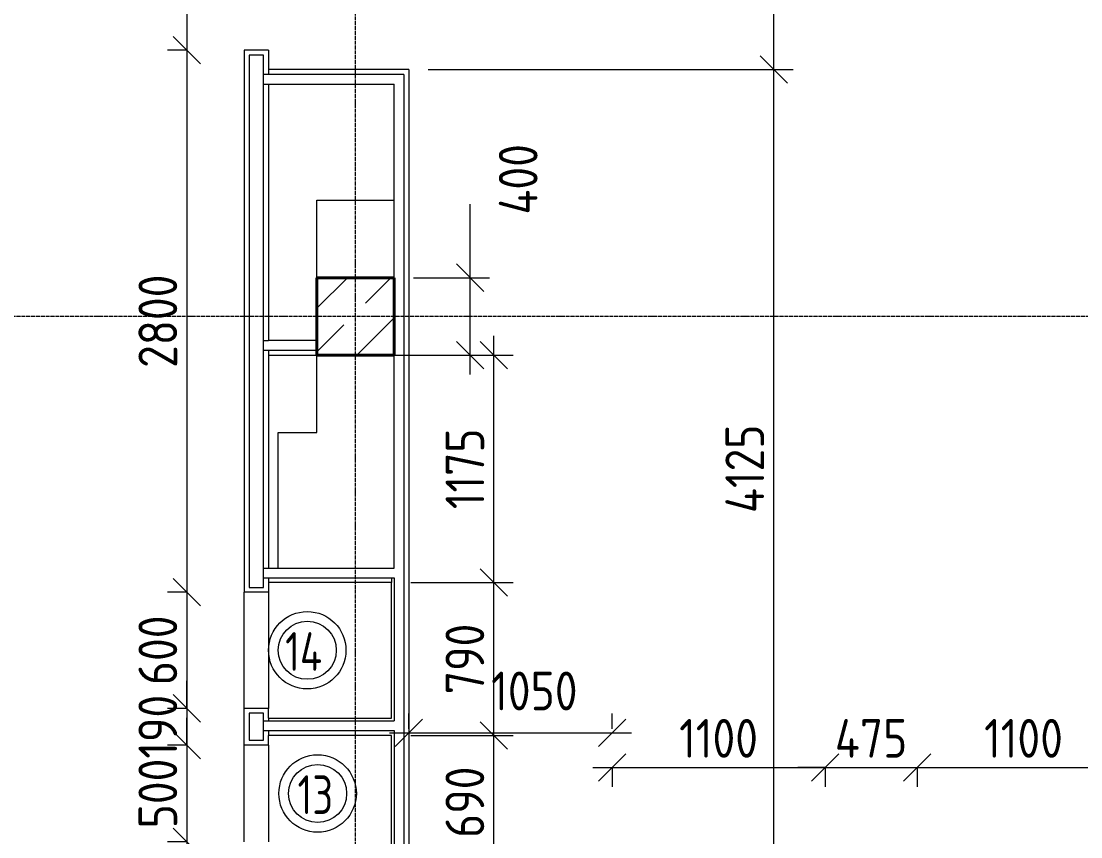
# Model space of a CAD drawing. Header units: millimetres. Extents: x -56773 to 221258, y -262288 to 26541.
# Drawn here: x -10918 to -5445, y -138482 to -134268 of the extents above; entities that cross this region are included whole.
import ezdxf

# ---------------------------------------------------------------- set-up
doc = ezdxf.new("R2010")
doc.units = ezdxf.units.MM
doc.linetypes.add('ADSK_Линия сетки', pattern=[25, 20, -2.5, 0, -2.5])
for name, color, linetype, lineweight in [('Марки дверей', 7, 'Continuous', 20), ('Несущие колонны', 7, 'Continuous', 18), ('Оси', 7, 'Continuous', 9), ('Перекрытие', 7, 'Continuous', 18), ('Размеры', 7, 'Continuous', 9), ('Стены внутренние', 7, 'Continuous', 18), ('Стены штриховка', 7, 'Continuous', 9)]:
    doc.layers.add(name, color=color, linetype=linetype, lineweight=lineweight)
doc.styles.add('GOST Common_3', font='', dxfattribs={"width": 0.9, "height": 200})
doc.styles.add('GOST Common_B', font='', dxfattribs={"width": 0.8, "height": 200})
doc.styles.get('GOST Common_3').set_extended_font_data('GOST Common')
doc.styles.get('GOST Common_B').set_extended_font_data('GOST Common', bold=True)
doc.dimstyles.new('ADSK_Основной_2_0', dxfattribs={"dimscale": 304.8, "dimtxt": 201.142999, "dimasz": 0.463911, "dimexe": 0.328084, "dimexo": 0.328084, "dimgap": 0.164042, "dimtad": 1, "dimdec": 3, "dimrnd": 0.001, "dimdsep": 46, "dimtxsty": 'GOST Common_3', "dimblk1": 'OBLIQUE', "dimblk2": 'OBLIQUE', "dimsah": 1, "dimcen": 0.09, "dimdle": 0.328084, "dimazin": 2, "dimtfac": 1, "dimtdec": 4, "dimtix": 1, "dimtmove": 0, "dimatfit": 3, "dimfxl": 1, "dimtvp": 1, "dimtolj": 1, "dimtzin": 0, "dimlwd": 20, "dimlwe": 20, "dimarcsym": 2})
doc.dimstyles.new('ADSK_Основной_2_0_1', dxfattribs={"dimscale": 304.8, "dimtxt": 201.142999, "dimasz": 0.463911, "dimexe": 0.328084, "dimexo": 0.328084, "dimgap": 0.164042, "dimtad": 1, "dimdec": 3, "dimrnd": 0.001, "dimdsep": 46, "dimtxsty": 'GOST Common_3', "dimblk1": 'OBLIQUE', "dimblk2": 'OBLIQUE', "dimsah": 1, "dimcen": 0.09, "dimdle": 0.328084, "dimazin": 2, "dimtfac": 1, "dimtdec": 4, "dimtix": 1, "dimtmove": 1, "dimatfit": 3, "dimfxl": 1, "dimtvp": 1, "dimtolj": 1, "dimtzin": 0, "dimlwd": 20, "dimlwe": 20, "dimarcsym": 2})

# ---------------------------------------------------------------- blocks, each defined once
blk = doc.blocks.new('ADSK_КолоннаЖБ_Прямоугольная - 400x400 мм-1807142-Кладочный план 3-го этажа')
at = {"layer": 'Несущие колонны', "lineweight": 40}
for p, q in [((-200, 200), (200, 200)), ((-200, -200), (-200, 200)), ((200, 200), (200, -200)), ((200, -200), (-200, -200))]:
    blk.add_line(p, q, dxfattribs=at)
blk = doc.blocks.new('_Oblique')
at = {"color": 0, "linetype": 'ByBlock', "lineweight": -2}
blk.add_line((-0.5, -0.5), (0.5, 0.5), dxfattribs=at)
blk = doc.blocks.new('*D5316')
at = {"layer": 'Defpoints', "color": 0, "lineweight": 25, "transparency": 16777216}
for p in [(-9962, -132967.8), (-10061.9, -134417.8), (-9962, -134417.8)]:
    blk.add_point(p, dxfattribs=at)
at = {"layer": 'Размеры', "color": 0, "lineweight": 20, "transparency": 16777216}
for p, q in [((-10061.9, -132867.8), (-10061.9, -134517.8)), ((-10062, -132967.8), (-10161.9, -132967.8)), ((-10062, -134417.8), (-10161.9, -134417.8))]:
    blk.add_line(p, q, dxfattribs=at)
at = {"layer": 'Размеры', "color": 0, "lineweight": 20, "transparency": 16777216, "xscale": 141.4, "yscale": 141.4, "zscale": 141.4}
for p, rotation in [((-10061.9, -132967.8), 90), ((-10061.9, -134417.8), 270)]:
    blk.add_blockref('_Oblique', p, dxfattribs=dict(at, rotation=rotation))
at = {"layer": 'Размеры', "color": 0, "lineweight": 9, "transparency": 16777216, "insert": (-10211.9, -133692.8), "char_height": 200, "width": 580.928, "attachment_point": 5, "rotation": 90, "style": 'GOST Common_3'}
blk.add_mtext('\\A1;1450', dxfattribs=at)
blk = doc.blocks.new('*D5317')
at = {"layer": 'Defpoints', "color": 0, "lineweight": 25, "transparency": 16777216}
for p in [(-9962, -134417.8), (-10061.9, -137217.8), (-9962, -137217.8)]:
    blk.add_point(p, dxfattribs=at)
at = {"layer": 'Размеры', "color": 0, "lineweight": 20, "transparency": 16777216}
for p, q in [((-10061.9, -134317.8), (-10061.9, -137317.8)), ((-10062, -134417.8), (-10161.9, -134417.8)), ((-10062, -137217.8), (-10161.9, -137217.8))]:
    blk.add_line(p, q, dxfattribs=at)
at = {"layer": 'Размеры', "color": 0, "lineweight": 20, "transparency": 16777216, "xscale": 141.4, "yscale": 141.4, "zscale": 141.4}
for p, rotation in [((-10061.9, -134417.8), 90), ((-10061.9, -137217.8), 270)]:
    blk.add_blockref('_Oblique', p, dxfattribs=dict(at, rotation=rotation))
at = {"layer": 'Размеры', "color": 0, "lineweight": 9, "transparency": 16777216, "insert": (-10211.9, -135817.8), "char_height": 200, "width": 605.475, "attachment_point": 5, "rotation": 90, "style": 'GOST Common_3'}
blk.add_mtext('\\A1;2800', dxfattribs=at)
blk = doc.blocks.new('*D5318')
at = {"layer": 'Defpoints', "color": 0, "lineweight": 25, "transparency": 16777216}
for p in [(-9962, -137217.8), (-10061.9, -137817.8), (-9962, -137817.8)]:
    blk.add_point(p, dxfattribs=at)
at = {"layer": 'Размеры', "color": 0, "lineweight": 20, "transparency": 16777216}
for p, q in [((-10061.9, -137117.8), (-10061.9, -137917.8)), ((-10062, -137217.8), (-10161.9, -137217.8)), ((-10062, -137817.8), (-10161.9, -137817.8))]:
    blk.add_line(p, q, dxfattribs=at)
at = {"layer": 'Размеры', "color": 0, "lineweight": 20, "transparency": 16777216, "xscale": 141.4, "yscale": 141.4, "zscale": 141.4}
for p, rotation in [((-10061.9, -137217.8), 90), ((-10061.9, -137817.8), 270)]:
    blk.add_blockref('_Oblique', p, dxfattribs=dict(at, rotation=rotation))
at = {"layer": 'Размеры', "color": 0, "lineweight": 9, "transparency": 16777216, "insert": (-10211.9, -137517.8), "char_height": 200, "width": 454.106, "attachment_point": 5, "rotation": 90, "style": 'GOST Common_3'}
blk.add_mtext('\\A1;600', dxfattribs=at)
blk = doc.blocks.new('*D5319')
at = {"layer": 'Defpoints', "color": 0, "lineweight": 25, "transparency": 16777216}
for p in [(-9962, -137817.8), (-10061.9, -138007.8), (-9962, -138007.8)]:
    blk.add_point(p, dxfattribs=at)
at = {"layer": 'Размеры', "color": 0, "lineweight": 20, "transparency": 16777216}
for p, q in [((-10061.9, -137817.8), (-10061.9, -137676.4)), ((-10062, -137817.8), (-10161.9, -137817.8)), ((-10061.9, -137817.8), (-10061.9, -138007.8)), ((-10062, -138007.8), (-10161.9, -138007.8)), ((-10061.9, -138007.8), (-10061.9, -138149.2))]:
    blk.add_line(p, q, dxfattribs=at)
at = {"layer": 'Размеры', "color": 0, "lineweight": 20, "transparency": 16777216, "xscale": 141.4, "yscale": 141.4, "zscale": 141.4}
for p, rotation in [((-10061.9, -137817.8), 270), ((-10061.9, -138007.8), 90)]:
    blk.add_blockref('_Oblique', p, dxfattribs=dict(at, rotation=rotation))
at = {"layer": 'Размеры', "color": 0, "lineweight": 9, "transparency": 16777216, "insert": (-10211.9, -137912.8), "char_height": 200, "width": 409.104, "attachment_point": 5, "rotation": 90, "style": 'GOST Common_3'}
blk.add_mtext('\\A1;190', dxfattribs=at)
blk = doc.blocks.new('*D5320')
at = {"layer": 'Defpoints', "color": 0, "lineweight": 25, "transparency": 16777216}
for p in [(-9962, -138007.8), (-10061.9, -138507.8), (-9962, -138507.8)]:
    blk.add_point(p, dxfattribs=at)
at = {"layer": 'Размеры', "color": 0, "lineweight": 20, "transparency": 16777216}
for p, q in [((-10061.9, -138007.8), (-10061.9, -137866.4)), ((-10062, -138007.8), (-10161.9, -138007.8)), ((-10061.9, -138007.8), (-10061.9, -138507.8)), ((-10062, -138507.8), (-10161.9, -138507.8)), ((-10061.9, -138507.8), (-10061.9, -138649.2))]:
    blk.add_line(p, q, dxfattribs=at)
at = {"layer": 'Размеры', "color": 0, "lineweight": 20, "transparency": 16777216, "xscale": 141.4, "yscale": 141.4, "zscale": 141.4}
for p, rotation in [((-10061.9, -138007.8), 270), ((-10061.9, -138507.8), 90)]:
    blk.add_blockref('_Oblique', p, dxfattribs=dict(at, rotation=rotation))
at = {"layer": 'Размеры', "color": 0, "lineweight": 9, "transparency": 16777216, "insert": (-10211.9, -138257.8), "char_height": 200, "width": 454.106, "attachment_point": 5, "rotation": 90, "style": 'GOST Common_3'}
blk.add_mtext('\\A1;500', dxfattribs=at)
blk = doc.blocks.new('*D5321')
at = {"layer": 'Defpoints', "color": 0, "lineweight": 25, "transparency": 16777216}
for p in [(-9962, -138507.8), (-10061.9, -147767.8), (-9765.6, -147767.8)]:
    blk.add_point(p, dxfattribs=at)
at = {"layer": 'Размеры', "color": 0, "lineweight": 20, "transparency": 16777216}
for p, q in [((-10061.9, -138407.8), (-10061.9, -147867.8)), ((-10062, -138507.8), (-10161.9, -138507.8)), ((-9865.6, -147767.8), (-10161.9, -147767.8))]:
    blk.add_line(p, q, dxfattribs=at)
at = {"layer": 'Размеры', "color": 0, "lineweight": 20, "transparency": 16777216, "xscale": 141.4, "yscale": 141.4, "zscale": 141.4}
for p, rotation in [((-10061.9, -138507.8), 90), ((-10061.9, -147767.8), 270)]:
    blk.add_blockref('_Oblique', p, dxfattribs=dict(at, rotation=rotation))
at = {"layer": 'Размеры', "color": 0, "lineweight": 9, "transparency": 16777216, "insert": (-10211.9, -143137.8), "char_height": 200, "width": 605.475, "attachment_point": 5, "rotation": 90, "style": 'GOST Common_3'}
blk.add_mtext('\\A1;9260', dxfattribs=at)
blk = doc.blocks.new('*D5360')
at = {"layer": 'Defpoints', "color": 0, "lineweight": 25, "transparency": 16777216}
for p in [(-8915.6, -134517.8), (-7030.4, -134517.8), (-7130.4, -138642.8)]:
    blk.add_point(p, dxfattribs=at)
at = {"layer": 'Размеры', "color": 0, "lineweight": 20, "transparency": 16777216}
for p, q in [((-7030.4, -138742.8), (-7030.4, -134417.8)), ((-8815.6, -134517.8), (-6930.4, -134517.8)), ((-7030.4, -138642.8), (-6930.4, -138642.8))]:
    blk.add_line(p, q, dxfattribs=at)
at = {"layer": 'Размеры', "color": 0, "lineweight": 20, "transparency": 16777216, "xscale": 141.4, "yscale": 141.4, "zscale": 141.4}
for p, rotation in [((-7030.4, -134517.8), 90), ((-7030.4, -138642.8), 270)]:
    blk.add_blockref('_Oblique', p, dxfattribs=dict(at, rotation=rotation))
at = {"layer": 'Размеры', "color": 0, "lineweight": 9, "transparency": 16777216, "insert": (-7180.4, -136580.3), "char_height": 200, "width": 580.928, "attachment_point": 5, "rotation": 90, "style": 'GOST Common_3'}
blk.add_mtext('\\A1;4125', dxfattribs=at)
blk = doc.blocks.new('*D5361')
at = {"layer": 'Defpoints', "color": 0, "lineweight": 25, "transparency": 16777216}
for p in [(-8915.6, -132867.8), (-7030.4, -132867.8), (-8915.6, -134517.8)]:
    blk.add_point(p, dxfattribs=at)
at = {"layer": 'Размеры', "color": 0, "lineweight": 20, "transparency": 16777216}
for p, q in [((-7030.4, -134617.8), (-7030.4, -132767.8)), ((-8815.6, -132867.8), (-6930.4, -132867.8)), ((-8815.6, -134517.8), (-6930.4, -134517.8))]:
    blk.add_line(p, q, dxfattribs=at)
at = {"layer": 'Размеры', "color": 0, "lineweight": 20, "transparency": 16777216, "xscale": 141.4, "yscale": 141.4, "zscale": 141.4}
for p, rotation in [((-7030.4, -132867.8), 90), ((-7030.4, -134517.8), 270)]:
    blk.add_blockref('_Oblique', p, dxfattribs=dict(at, rotation=rotation))
at = {"layer": 'Размеры', "color": 0, "lineweight": 9, "transparency": 16777216, "insert": (-7180.4, -133692.8), "char_height": 200, "width": 560.473, "attachment_point": 5, "rotation": 90, "style": 'GOST Common_3'}
blk.add_mtext('\\A1;1650', dxfattribs=at)
blk = doc.blocks.new('*D5364')
at = {"layer": 'Defpoints', "color": 0, "lineweight": 25, "transparency": 16777216}
for p in [(-9005.6, -137957.8), (-8476.1, -137957.8), (-8915.6, -138647.8)]:
    blk.add_point(p, dxfattribs=at)
at = {"layer": 'Размеры', "color": 0, "lineweight": 20, "transparency": 16777216}
for p, q in [((-8476.1, -138747.8), (-8476.1, -137857.8)), ((-8905.6, -137957.8), (-8376.1, -137957.8)), ((-8815.6, -138647.8), (-8376.1, -138647.8))]:
    blk.add_line(p, q, dxfattribs=at)
at = {"layer": 'Размеры', "color": 0, "lineweight": 20, "transparency": 16777216, "xscale": 141.4, "yscale": 141.4, "zscale": 141.4}
for p, rotation in [((-8476.1, -137957.8), 90), ((-8476.1, -138647.8), 270)]:
    blk.add_blockref('_Oblique', p, dxfattribs=dict(at, rotation=rotation))
at = {"layer": 'Размеры', "color": 0, "lineweight": 9, "transparency": 16777216, "insert": (-8626.1, -138302.8), "char_height": 200, "width": 454.106, "attachment_point": 5, "rotation": 90, "style": 'GOST Common_3'}
blk.add_mtext('\\A1;690', dxfattribs=at)
blk = doc.blocks.new('*D5365')
at = {"layer": 'Defpoints', "color": 0, "lineweight": 25, "transparency": 16777216}
for p in [(-9005.6, -137167.8), (-8476.1, -137167.8), (-9005.6, -137957.8)]:
    blk.add_point(p, dxfattribs=at)
at = {"layer": 'Размеры', "color": 0, "lineweight": 20, "transparency": 16777216}
for p, q in [((-8476.1, -138057.8), (-8476.1, -137067.8)), ((-8905.6, -137167.8), (-8376.1, -137167.8)), ((-8905.6, -137957.8), (-8376.1, -137957.8))]:
    blk.add_line(p, q, dxfattribs=at)
at = {"layer": 'Размеры', "color": 0, "lineweight": 20, "transparency": 16777216, "xscale": 141.4, "yscale": 141.4, "zscale": 141.4}
for p, rotation in [((-8476.1, -137167.8), 90), ((-8476.1, -137957.8), 270)]:
    blk.add_blockref('_Oblique', p, dxfattribs=dict(at, rotation=rotation))
at = {"layer": 'Размеры', "color": 0, "lineweight": 9, "transparency": 16777216, "insert": (-8626.1, -137562.8), "char_height": 200, "width": 454.106, "attachment_point": 5, "rotation": 90, "style": 'GOST Common_3'}
blk.add_mtext('\\A1;790', dxfattribs=at)
blk = doc.blocks.new('*D5366')
at = {"layer": 'Defpoints', "color": 0, "lineweight": 25, "transparency": 16777216}
for p in [(-9390.6, -135992.8), (-8476.1, -135992.8), (-9005.6, -137167.8)]:
    blk.add_point(p, dxfattribs=at)
at = {"layer": 'Размеры', "color": 0, "lineweight": 20, "transparency": 16777216}
for p, q in [((-8476.1, -137267.8), (-8476.1, -135892.8)), ((-9290.6, -135992.8), (-8376.1, -135992.8)), ((-8905.6, -137167.8), (-8376.1, -137167.8))]:
    blk.add_line(p, q, dxfattribs=at)
at = {"layer": 'Размеры', "color": 0, "lineweight": 20, "transparency": 16777216, "xscale": 141.4, "yscale": 141.4, "zscale": 141.4}
for p, rotation in [((-8476.1, -135992.8), 90), ((-8476.1, -137167.8), 270)]:
    blk.add_blockref('_Oblique', p, dxfattribs=dict(at, rotation=rotation))
at = {"layer": 'Размеры', "color": 0, "lineweight": 9, "transparency": 16777216, "insert": (-8626.1, -136580.3), "char_height": 200, "width": 515.472, "attachment_point": 5, "rotation": 90, "style": 'GOST Common_3'}
blk.add_mtext('\\A1;1175', dxfattribs=at)
blk = doc.blocks.new('*D5367')
at = {"layer": 'Defpoints', "color": 0, "lineweight": 25, "transparency": 16777216}
for p in [(-8990.6, -135592.8), (-8598.7, -135592.8), (-9390.6, -135992.8)]:
    blk.add_point(p, dxfattribs=at)
at = {"layer": 'Размеры', "color": 0, "lineweight": 20, "transparency": 16777216}
for p, q in [((-8598.7, -135592.8), (-8598.7, -135213)), ((-8890.6, -135592.8), (-8498.7, -135592.8)), ((-8598.7, -136092.8), (-8598.7, -135592.8)), ((-9290.6, -135992.8), (-8498.7, -135992.8))]:
    blk.add_line(p, q, dxfattribs=at)
at = {"layer": 'Размеры', "color": 0, "lineweight": 20, "transparency": 16777216, "xscale": 141.4, "yscale": 141.4, "zscale": 141.4}
for p, rotation in [((-8598.7, -135592.8), 90), ((-8598.7, -135992.8), 270)]:
    blk.add_blockref('_Oblique', p, dxfattribs=dict(at, rotation=rotation))
at = {"layer": 'Размеры', "color": 0, "lineweight": 9, "transparency": 16777216, "insert": (-8450.6, -135266.9), "char_height": 200, "width": 474.561, "attachment_point": 1, "rotation": 90, "line_spacing_factor": 1.022761, "style": 'GOST Common_3'}
blk.add_mtext('\\A1;400', dxfattribs=at)
blk = doc.blocks.new('*D5368')
at = {"layer": 'Defpoints', "color": 0, "lineweight": 25, "transparency": 16777216}
for p in [(-7865.6, -137944.7), (-8915.6, -138022.8), (-7865.6, -138022.8)]:
    blk.add_point(p, dxfattribs=at)
at = {"layer": 'Размеры', "color": 0, "lineweight": 20, "transparency": 16777216}
for p, q in [((-8915.6, -137922.8), (-8915.6, -137844.7)), ((-7865.6, -137922.8), (-7865.6, -137844.7)), ((-9015.6, -137944.7), (-7765.6, -137944.7))]:
    blk.add_line(p, q, dxfattribs=at)
at = {"layer": 'Размеры', "color": 0, "lineweight": 20, "transparency": 16777216, "xscale": 141.4, "yscale": 141.4, "zscale": 141.4, "rotation": 180}
blk.add_blockref('_Oblique', (-8915.6, -137944.7), dxfattribs=at)
at = {"layer": 'Размеры', "color": 0, "lineweight": 20, "transparency": 16777216, "xscale": 141.4, "yscale": 141.4, "zscale": 141.4}
blk.add_blockref('_Oblique', (-7865.6, -137944.7), dxfattribs=at)
at = {"layer": 'Размеры', "color": 0, "lineweight": 9, "transparency": 16777216, "insert": (-8490.2, -137628.1), "char_height": 200, "width": 560.473, "attachment_point": 1, "line_spacing_factor": 1.022761, "style": 'GOST Common_3'}
blk.add_mtext('\\A1;1050', dxfattribs=at)
blk = doc.blocks.new('*D5369')
at = {"layer": 'Defpoints', "color": 0, "lineweight": 25, "transparency": 16777216}
for p in [(-7865.6, -138022.8), (-6765.6, -138022.8), (-6765.6, -138122.8)]:
    blk.add_point(p, dxfattribs=at)
at = {"layer": 'Размеры', "color": 0, "lineweight": 20, "transparency": 16777216}
for p, q in [((-7965.6, -138122.8), (-6665.6, -138122.8)), ((-7865.6, -138122.8), (-7865.6, -138222.8)), ((-6765.6, -138122.8), (-6765.6, -138222.8))]:
    blk.add_line(p, q, dxfattribs=at)
at = {"layer": 'Размеры', "color": 0, "lineweight": 20, "transparency": 16777216, "xscale": 141.4, "yscale": 141.4, "zscale": 141.4, "rotation": 180}
blk.add_blockref('_Oblique', (-7865.6, -138122.8), dxfattribs=at)
at = {"layer": 'Размеры', "color": 0, "lineweight": 20, "transparency": 16777216, "xscale": 141.4, "yscale": 141.4, "zscale": 141.4}
blk.add_blockref('_Oblique', (-6765.6, -138122.8), dxfattribs=at)
at = {"layer": 'Размеры', "color": 0, "lineweight": 9, "transparency": 16777216, "insert": (-7315.6, -137972.8), "char_height": 200, "width": 515.472, "attachment_point": 5, "style": 'GOST Common_3'}
blk.add_mtext('\\A1;1100', dxfattribs=at)
blk = doc.blocks.new('*D5370')
at = {"layer": 'Defpoints', "color": 0, "lineweight": 25, "transparency": 16777216}
for p in [(-6765.6, -138022.8), (-6290.6, -138022.8), (-6290.6, -138122.8)]:
    blk.add_point(p, dxfattribs=at)
at = {"layer": 'Размеры', "color": 0, "lineweight": 20, "transparency": 16777216}
for p, q in [((-6765.6, -138122.8), (-6907, -138122.8)), ((-6765.6, -138122.8), (-6765.6, -138222.8)), ((-6765.6, -138122.8), (-6290.6, -138122.8)), ((-6290.6, -138122.8), (-6290.6, -138222.8)), ((-6290.6, -138122.8), (-6149.2, -138122.8))]:
    blk.add_line(p, q, dxfattribs=at)
at = {"layer": 'Размеры', "color": 0, "lineweight": 20, "transparency": 16777216, "xscale": 141.4, "yscale": 141.4, "zscale": 141.4}
blk.add_blockref('_Oblique', (-6765.6, -138122.8), dxfattribs=at)
at = {"layer": 'Размеры', "color": 0, "lineweight": 20, "transparency": 16777216, "xscale": 141.4, "yscale": 141.4, "zscale": 141.4, "rotation": 180}
blk.add_blockref('_Oblique', (-6290.6, -138122.8), dxfattribs=at)
at = {"layer": 'Размеры', "color": 0, "lineweight": 9, "transparency": 16777216, "insert": (-6528.1, -137972.8), "char_height": 200, "width": 474.561, "attachment_point": 5, "style": 'GOST Common_3'}
blk.add_mtext('\\A1;475', dxfattribs=at)
blk = doc.blocks.new('*D5371')
at = {"layer": 'Defpoints', "color": 0, "lineweight": 25, "transparency": 16777216}
for p in [(-6290.6, -138022.8), (-5190.6, -138022.8), (-5190.6, -138122.8)]:
    blk.add_point(p, dxfattribs=at)
at = {"layer": 'Размеры', "color": 0, "lineweight": 20, "transparency": 16777216}
for p, q in [((-6390.6, -138122.8), (-5090.6, -138122.8)), ((-6290.6, -138122.8), (-6290.6, -138222.8)), ((-5190.6, -138122.8), (-5190.6, -138222.8))]:
    blk.add_line(p, q, dxfattribs=at)
at = {"layer": 'Размеры', "color": 0, "lineweight": 20, "transparency": 16777216, "xscale": 141.4, "yscale": 141.4, "zscale": 141.4, "rotation": 180}
blk.add_blockref('_Oblique', (-6290.6, -138122.8), dxfattribs=at)
at = {"layer": 'Размеры', "color": 0, "lineweight": 20, "transparency": 16777216, "xscale": 141.4, "yscale": 141.4, "zscale": 141.4}
blk.add_blockref('_Oblique', (-5190.6, -138122.8), dxfattribs=at)
at = {"layer": 'Размеры', "color": 0, "lineweight": 9, "transparency": 16777216, "insert": (-5740.6, -137972.8), "char_height": 200, "width": 515.472, "attachment_point": 5, "style": 'GOST Common_3'}
blk.add_mtext('\\A1;1100', dxfattribs=at)
blk = doc.blocks.new('М_двери1 - Марка экземпляра 2-3719212-Кладочный план 3-го этажа')
at = {"layer": 'Марки дверей'}
for radius in [2, 1.5]:
    blk.add_circle((0, 0), radius, dxfattribs=at)

msp = doc.modelspace()

# ---------------------------------------------------------------- hatches: boundary and pattern name
at = {"layer": 'Несущие колонны', "lineweight": 9}
h = msp.add_hatch(dxfattribs=at)
h.set_pattern_fill('FP_1', color=256, style=0, pattern_type=2)
h.set_pattern_definition([(45, (9.36, -150597.75), (-224.5064, 224.5064), []), (45, (233.87, -150597.75), (-224.5064, 224.5064), [396.875, -79.375, 3.353, -76.022])])
h.paths.add_polyline_path([(-9390.6385, -135992.7816), (-8990.6385, -135992.7816), (-8990.6385, -135592.7816), (-9390.6385, -135592.7816)])

# ---------------------------------------------------------------- linework, layer by layer
for p, q in [((-8990.6385, -135592.7816), (-9390.6385, -135592.7816)), ((-9390.6385, -135592.7816), (-9390.6385, -135992.7816)), ((-8990.6385, -135992.7816), (-8990.6385, -135592.7816)), ((-9390.6385, -135992.7816), (-8990.6385, -135992.7816))]:
    msp.add_line(p, q, dxfattribs=at)
at = {"layer": 'Оси', "linetype": 'ADSK_Линия сетки', "lineweight": 5}
for p, q in [((-9190.6385, -161571.6329), (-9190.6385, -126096.8365)), ((-2488.0423, -135792.7816), (-25230.7352, -135792.7816))]:
    msp.add_line(p, q, dxfattribs=at)
at = {"layer": 'Перекрытие'}
for p, q in [((-9390.6385, -135592.7816), (-9390.6385, -135192.7816)), ((-9390.6385, -135192.7816), (-8990.6385, -135192.7816)), ((-9390.6385, -136392.7816), (-9390.6385, -135992.7816)), ((-9590.6385, -137092.7816), (-9590.6385, -136392.7816)), ((-9590.6385, -136392.7816), (-9390.6385, -136392.7816))]:
    msp.add_line(p, q, dxfattribs=at)
at = {"layer": 'Стены внутренние', "lineweight": 5}
for p, q in [((-9765.6385, -134417.7816), (-9765.6385, -137217.7816)), ((-9640.6385, -134417.7816), (-9765.6385, -134417.7816)), ((-9640.6385, -134417.7816), (-9640.6385, -134517.7816)), ((-8915.6385, -134517.7816), (-9640.6385, -134517.7816)), ((-8915.6385, -134517.7816), (-8915.6385, -138642.7816)), ((-9640.6385, -134592.7816), (-9640.6385, -135917.7816)), ((-9640.6385, -134592.7816), (-8990.6385, -134592.7816)), ((-8990.6385, -137092.7816), (-8990.6385, -134592.7816)), ((-9390.6385, -135917.7816), (-9640.6385, -135917.7816)), ((-9390.6385, -135992.7816), (-9390.6385, -135917.7816)), ((-9640.6385, -135992.7816), (-9640.6385, -137092.7816)), ((-9640.6385, -135992.7816), (-9390.6385, -135992.7816)), ((-9640.6385, -137092.7816), (-8990.6385, -137092.7816)), ((-9640.6385, -137167.7816), (-9640.6385, -137217.7816)), ((-9005.6385, -137167.7816), (-9640.6385, -137167.7816)), ((-9005.6385, -137867.7816), (-9005.6385, -137167.7816)), ((-9765.6385, -137817.7816), (-9765.6385, -137217.7816)), ((-9640.6385, -137217.7816), (-9765.6385, -137217.7816)), ((-9640.6385, -137217.7816), (-9640.6385, -137817.7816)), ((-9765.6385, -138007.7816), (-9765.6385, -137817.7816)), ((-9640.6385, -137817.7816), (-9765.6385, -137817.7816)), ((-9640.6385, -137867.7816), (-9640.6385, -137817.7816)), ((-9640.6385, -137867.7816), (-9005.6385, -137867.7816)), ((-9640.6385, -138007.7816), (-9640.6385, -137957.7816)), ((-9005.6385, -137957.7816), (-9640.6385, -137957.7816)), ((-9005.6385, -138557.7816), (-9005.6385, -137957.7816)), ((-9765.6385, -138507.7816), (-9765.6385, -138007.7816)), ((-9640.6385, -138007.7816), (-9765.6385, -138007.7816)), ((-9640.6385, -138007.7816), (-9640.6385, -138507.7816))]:
    msp.add_line(p, q, dxfattribs=at)
at = {"layer": 'Стены штриховка', "lineweight": 9}
for p, q in [((-9740.6385, -134442.7816), (-9740.6385, -137192.7816)), ((-9665.6385, -134442.7816), (-9740.6385, -134442.7816)), ((-9665.6385, -137192.7816), (-9665.6385, -134442.7816)), ((-9640.6385, -134517.7816), (-9640.6385, -134542.7816)), ((-8940.6385, -134542.7816), (-9665.6385, -134542.7816)), ((-8940.6385, -134542.7816), (-8940.6385, -141292.7816)), ((-9665.6385, -134592.7816), (-9640.6385, -134592.7816)), ((-9665.6385, -135917.7816), (-9640.6385, -135917.7816)), ((-9665.6385, -135967.7816), (-9390.6385, -135967.7816)), ((-9640.6385, -135967.7816), (-9640.6385, -135992.7816)), ((-9665.6385, -137092.7816), (-9640.6385, -137092.7816)), ((-9665.6385, -137142.7816), (-8990.6385, -137142.7816)), ((-9640.6385, -137142.7816), (-9640.6385, -137167.7816)), ((-9005.6385, -137142.7816), (-9005.6385, -137167.7816)), ((-8990.6385, -137142.7816), (-8990.6385, -137882.7816)), ((-9740.6385, -137192.7816), (-9665.6385, -137192.7816)), ((-9740.6385, -137842.7816), (-9740.6385, -137982.7816)), ((-9665.6385, -137842.7816), (-9740.6385, -137842.7816)), ((-9665.6385, -137982.7816), (-9665.6385, -137842.7816)), ((-9665.6385, -137882.7816), (-8990.6385, -137882.7816)), ((-9640.6385, -137867.7816), (-9640.6385, -137882.7816)), ((-9665.6385, -137932.7816), (-8990.6385, -137932.7816)), ((-9640.6385, -137932.7816), (-9640.6385, -137957.7816)), ((-8990.6385, -137932.7816), (-8990.6385, -138572.7816)), ((-9740.6385, -137982.7816), (-9665.6385, -137982.7816))]:
    msp.add_line(p, q, dxfattribs=at)

# ---------------------------------------------------------------- block references
at = {"layer": 'Марки дверей', "lineweight": 5, "xscale": 99.99999999999993, "yscale": 99.99999999999993, "zscale": 99.99999999999993}
for p in [(-9440.0217, -137517.7816), (-9386.6357, -138257.7816)]:
    msp.add_blockref('М_двери1 - Марка экземпляра 2-3719212-Кладочный план 3-го этажа', p, dxfattribs=at)
at = {"layer": 'Несущие колонны', "lineweight": 40, "rotation": 89.9999999999999}
msp.add_blockref('ADSK_КолоннаЖБ_Прямоугольная - 400x400 мм-1807142-Кладочный план 3-го этажа', (-9190.6385, -135792.7816), dxfattribs=at)

# ---------------------------------------------------------------- texts
at = {"layer": 'Марки дверей', "lineweight": 5, "char_height": 200, "attachment_point": 1, "style": 'GOST Common_B'}
for s, insert, width in [('14', (-9554.4791, -137424.1227), 269.367), ('13', (-9490.2931, -138164.1227), 243.713)]:
    msp.add_mtext(s, dxfattribs=dict(at, insert=insert, width=width))

# ---------------------------------------------------------------- dimensions: what is measured, and where the dimension line sits
at = {"layer": 'Размеры', "lineweight": 9}
for base, p1, p2, override, picture, middle in [((-7030.4103, -132867.7816), (-8915.6385, -134517.7816), (-8915.6385, -132867.7816), {"dimpost": '<>', "dimfxl": 1650}, '*D5361', (-7180.4103, -133692.7816)), ((-10061.9379, -134417.7816), (-9961.953, -132967.7816), (-9961.953, -134417.7816), {"dimpost": '<>', "dimfxl": 1450}, '*D5316', (-10211.9379, -133692.7816)), ((-10061.9379, -137217.7816), (-9961.953, -134417.7816), (-9961.953, -137217.7816), {"dimpost": '<>', "dimfxl": 2800}, '*D5317', (-10211.9379, -135817.7816)), ((-7030.4103, -134517.7816), (-7130.3952, -138642.7816), (-8915.6385, -134517.7816), {"dimpost": '<>', "dimfxl": 4494.743448}, '*D5360', (-7180.4103, -136580.2816)), ((-8476.0538, -135992.7816), (-9005.6385, -137167.7816), (-9390.6385, -135992.7816), {"dimpost": '<>', "dimfxl": 1236.46674}, '*D5366', (-8626.0538, -136580.2816)), ((-8476.0538, -137167.7816), (-9005.6385, -137957.7816), (-9005.6385, -137167.7816), {"dimpost": '<>', "dimfxl": 790}, '*D5365', (-8626.0538, -137562.7816)), ((-10061.9379, -137817.7816), (-9961.953, -137217.7816), (-9961.953, -137817.7816), {"dimpost": '<>', "dimfxl": 600}, '*D5318', (-10211.9379, -137517.7816)), ((-10061.9379, -138007.7816), (-9961.953, -137817.7816), (-9961.953, -138007.7816), {"dimpost": '<>', "dimfxl": 190}, '*D5319', (-10211.9379, -137912.7816)), ((-8476.0538, -137957.7816), (-8915.6385, -138647.7816), (-9005.6385, -137957.7816), {"dimpost": '<>', "dimfxl": 695.84481}, '*D5364', (-8626.0538, -138302.7816)), ((-10061.9379, -138507.7816), (-9961.953, -138007.7816), (-9961.953, -138507.7816), {"dimpost": '<>', "dimfxl": 500}, '*D5320', (-10211.9379, -138257.7816)), ((-10061.9379, -147767.7816), (-9961.953, -138507.7816), (-9765.6385, -147767.7816), {"dimpost": '<>', "dimfxl": 9262.080727}, '*D5321', (-10211.9379, -143137.7816))]:
    dim = msp.add_linear_dim(base=base, p1=p1, p2=p2, angle=90, dimstyle='ADSK_Основной_2_0_1', override=override, dxfattribs=at)
    dim.commit()
    dim.dimension.update_dxf_attribs({"geometry": picture, "text_midpoint": middle})
dim = msp.add_linear_dim(base=(-8598.7279, -135592.7816), p1=(-9390.6385, -135992.7816), p2=(-8990.6385, -135592.7816), angle=90, dimstyle='ADSK_Основной_2_0', override={"dimpost": '<>', "dimfxl": 565.685425}, dxfattribs=at)
dim.commit()
dim.dimension.update_dxf_attribs({"geometry": '*D5367', "text_midpoint": (-8317.2993, -135212.9757), "dimtype": 160, "text_rotation": 90})
dim = msp.add_linear_dim(base=(-7865.6385, -137944.7372), p1=(-8915.6385, -138022.7847), p2=(-7865.6385, -138022.7847), dimstyle='ADSK_Основной_2_0', override={"dimpost": '<>', "dimfxl": 1050}, dxfattribs=at)
dim.commit()
dim.dimension.update_dxf_attribs({"geometry": '*D5368', "text_midpoint": (-8209.9915, -137944.7372), "dimtype": 160})
for base, p1, p2, override, picture, middle in [((-6765.6385, -138122.7695), (-7865.6385, -138022.7847), (-6765.6385, -138022.7847), {"dimpost": '<>', "dimfxl": 1100}, '*D5369', (-7315.6385, -137972.7695)), ((-6290.6385, -138122.7695), (-6765.6385, -138022.7847), (-6290.6385, -138022.7847), {"dimpost": '<>', "dimfxl": 475}, '*D5370', (-6528.1385, -137972.7695)), ((-5190.6385, -138122.7695), (-6290.6385, -138022.7847), (-5190.6385, -138022.7847), {"dimpost": '<>', "dimfxl": 1100}, '*D5371', (-5740.6385, -137972.7695))]:
    dim = msp.add_linear_dim(base=base, p1=p1, p2=p2, dimstyle='ADSK_Основной_2_0_1', override=override, dxfattribs=at)
    dim.commit()
    dim.dimension.update_dxf_attribs({"geometry": picture, "text_midpoint": middle})

doc.saveas('drawing.dxf')
